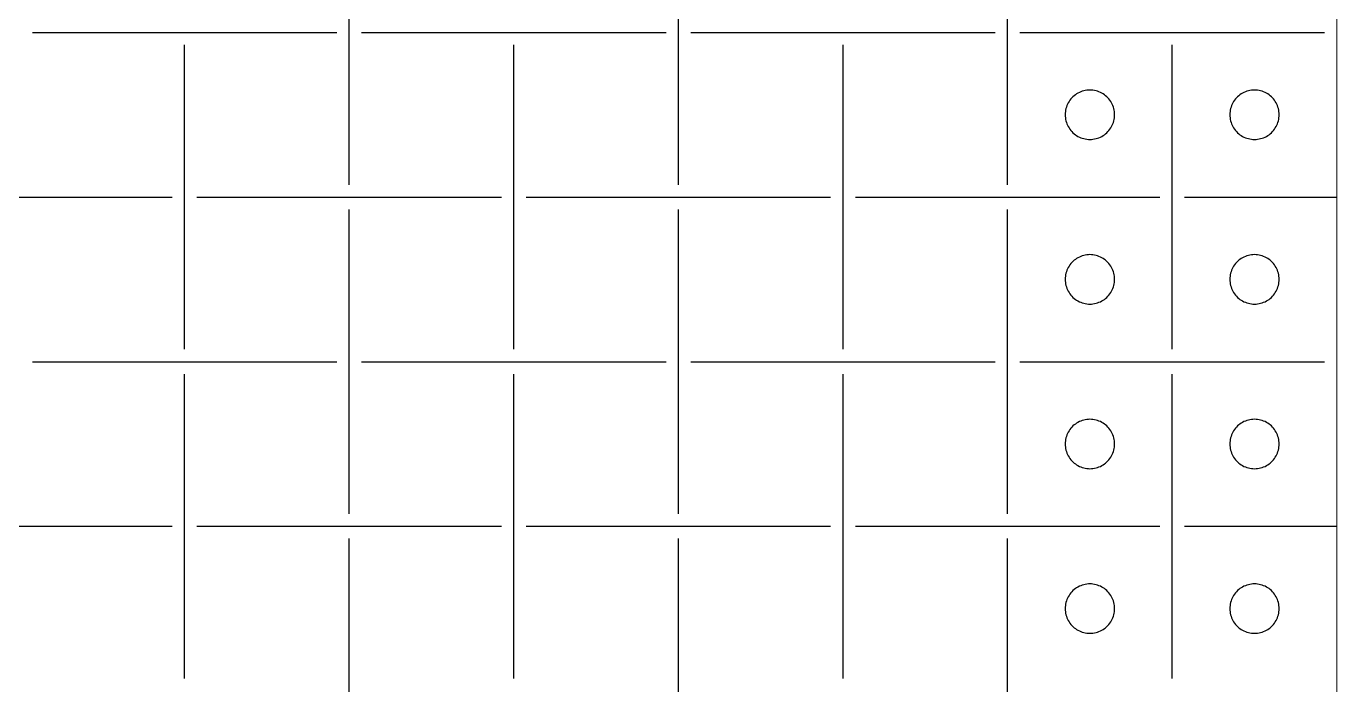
# Model space of a CAD drawing. Header units: metres. Extents: x 0 to 300, y -20 to 320.
# Drawn here: x 220.4 to 300, y 60.4 to 100.4 of the extents above; entities that cross this region are included whole.
import ezdxf

# ---------------------------------------------------------------- set-up
doc = ezdxf.new("R2010")
doc.units = ezdxf.units.M

msp = doc.modelspace()

# ---------------------------------------------------------------- linework, layer by layer
at = {"lineweight": 0}
msp.add_line((300, -20), (300, 320), dxfattribs=at)
for p, q in [((240, 90.75), (240, 109.25)), ((260, 90.75), (260, 109.25)), ((280, 90.75), (280, 109.25)), ((220.75, 100), (239.25, 100)), ((240.75, 100), (259.25, 100)), ((260.75, 100), (279.25, 100)), ((280.75, 100), (299.25, 100)), ((230, 80.75), (230, 99.25)), ((250, 80.75), (250, 99.25)), ((270, 80.75), (270, 99.25)), ((290, 80.75), (290, 99.25)), ((284.361, 96.357), (284.277, 96.314)), ((284.448, 96.395), (284.361, 96.357)), ((284.536, 96.427), (284.448, 96.395)), ((284.627, 96.453), (284.536, 96.427)), ((284.719, 96.473), (284.627, 96.453)), ((284.812, 96.488), (284.719, 96.473)), ((284.906, 96.497), (284.812, 96.488)), ((285, 96.5), (284.906, 96.497)), ((285.094, 96.497), (285, 96.5)), ((285.188, 96.488), (285.094, 96.497)), ((285.281, 96.473), (285.188, 96.488)), ((285.373, 96.453), (285.281, 96.473)), ((285.464, 96.427), (285.373, 96.453)), ((285.552, 96.395), (285.464, 96.427)), ((285.639, 96.357), (285.552, 96.395)), ((285.723, 96.314), (285.639, 96.357)), ((294.361, 96.357), (294.277, 96.314)), ((294.448, 96.395), (294.361, 96.357)), ((294.536, 96.427), (294.448, 96.395)), ((294.627, 96.453), (294.536, 96.427)), ((294.719, 96.473), (294.627, 96.453)), ((294.812, 96.488), (294.719, 96.473)), ((294.906, 96.497), (294.812, 96.488)), ((295, 96.5), (294.906, 96.497)), ((295.094, 96.497), (295, 96.5)), ((295.188, 96.488), (295.094, 96.497)), ((295.281, 96.473), (295.188, 96.488)), ((295.373, 96.453), (295.281, 96.473)), ((295.464, 96.427), (295.373, 96.453)), ((295.552, 96.395), (295.464, 96.427)), ((295.639, 96.357), (295.552, 96.395)), ((295.723, 96.314), (295.639, 96.357)), ((283.605, 95.552), (283.573, 95.464)), ((283.643, 95.639), (283.605, 95.552)), ((283.686, 95.723), (283.643, 95.639)), ((283.734, 95.804), (283.686, 95.723)), ((283.786, 95.882), (283.734, 95.804)), ((283.844, 95.956), (283.786, 95.882)), ((283.907, 96.027), (283.844, 95.956)), ((283.973, 96.093), (283.907, 96.027)), ((284.044, 96.156), (283.973, 96.093)), ((284.118, 96.214), (284.044, 96.156)), ((284.196, 96.266), (284.118, 96.214)), ((284.277, 96.314), (284.196, 96.266)), ((285.804, 96.266), (285.723, 96.314)), ((285.882, 96.214), (285.804, 96.266)), ((285.956, 96.156), (285.882, 96.214)), ((286.027, 96.093), (285.956, 96.156)), ((286.093, 96.027), (286.027, 96.093)), ((286.156, 95.956), (286.093, 96.027)), ((286.214, 95.882), (286.156, 95.956)), ((286.266, 95.804), (286.214, 95.882)), ((286.314, 95.723), (286.266, 95.804)), ((286.357, 95.639), (286.314, 95.723)), ((286.395, 95.552), (286.357, 95.639)), ((286.427, 95.464), (286.395, 95.552)), ((293.605, 95.552), (293.573, 95.464)), ((293.643, 95.639), (293.605, 95.552)), ((293.686, 95.723), (293.643, 95.639)), ((293.734, 95.804), (293.686, 95.723)), ((293.786, 95.882), (293.734, 95.804)), ((293.844, 95.956), (293.786, 95.882)), ((293.907, 96.027), (293.844, 95.956)), ((293.973, 96.093), (293.907, 96.027)), ((294.044, 96.156), (293.973, 96.093)), ((294.118, 96.214), (294.044, 96.156)), ((294.196, 96.266), (294.118, 96.214)), ((294.277, 96.314), (294.196, 96.266)), ((295.804, 96.266), (295.723, 96.314)), ((295.882, 96.214), (295.804, 96.266)), ((295.956, 96.156), (295.882, 96.214)), ((296.027, 96.093), (295.956, 96.156)), ((296.093, 96.027), (296.027, 96.093)), ((296.156, 95.956), (296.093, 96.027)), ((296.214, 95.882), (296.156, 95.956)), ((296.266, 95.804), (296.214, 95.882)), ((296.314, 95.723), (296.266, 95.804)), ((296.357, 95.639), (296.314, 95.723)), ((296.395, 95.552), (296.357, 95.639)), ((296.427, 95.464), (296.395, 95.552)), ((283.503, 95.094), (283.5, 95)), ((283.5, 95), (283.503, 94.906)), ((283.512, 95.188), (283.503, 95.094)), ((283.503, 94.906), (283.512, 94.812)), ((283.527, 95.281), (283.512, 95.188)), ((283.512, 94.812), (283.527, 94.719)), ((283.547, 95.373), (283.527, 95.281)), ((283.573, 95.464), (283.547, 95.373)), ((286.453, 95.373), (286.427, 95.464)), ((286.473, 95.281), (286.453, 95.373)), ((286.488, 95.188), (286.473, 95.281)), ((286.473, 94.719), (286.488, 94.812)), ((286.497, 95.094), (286.488, 95.188)), ((286.488, 94.812), (286.497, 94.906)), ((286.5, 95), (286.497, 95.094)), ((286.497, 94.906), (286.5, 95)), ((293.503, 95.094), (293.5, 95)), ((293.5, 95), (293.503, 94.906)), ((293.512, 95.188), (293.503, 95.094)), ((293.503, 94.906), (293.512, 94.812)), ((293.527, 95.281), (293.512, 95.188)), ((293.512, 94.812), (293.527, 94.719)), ((293.547, 95.373), (293.527, 95.281)), ((293.573, 95.464), (293.547, 95.373)), ((296.453, 95.373), (296.427, 95.464)), ((296.473, 95.281), (296.453, 95.373)), ((296.488, 95.188), (296.473, 95.281)), ((296.473, 94.719), (296.488, 94.812)), ((296.497, 95.094), (296.488, 95.188)), ((296.488, 94.812), (296.497, 94.906)), ((296.5, 95), (296.497, 95.094)), ((296.497, 94.906), (296.5, 95)), ((283.527, 94.719), (283.547, 94.627)), ((283.547, 94.627), (283.573, 94.536)), ((283.573, 94.536), (283.605, 94.448)), ((283.605, 94.448), (283.643, 94.361)), ((283.643, 94.361), (283.686, 94.277)), ((283.686, 94.277), (283.734, 94.196)), ((283.734, 94.196), (283.786, 94.118)), ((283.786, 94.118), (283.844, 94.044)), ((283.844, 94.044), (283.907, 93.973)), ((283.907, 93.973), (283.973, 93.907)), ((286.027, 93.907), (286.093, 93.973)), ((286.093, 93.973), (286.156, 94.044)), ((286.156, 94.044), (286.214, 94.118)), ((286.214, 94.118), (286.266, 94.196)), ((286.266, 94.196), (286.314, 94.277)), ((286.314, 94.277), (286.357, 94.361)), ((286.357, 94.361), (286.395, 94.448)), ((286.395, 94.448), (286.427, 94.536)), ((286.427, 94.536), (286.453, 94.627)), ((286.453, 94.627), (286.473, 94.719)), ((293.527, 94.719), (293.547, 94.627)), ((293.547, 94.627), (293.573, 94.536)), ((293.573, 94.536), (293.605, 94.448)), ((293.605, 94.448), (293.643, 94.361)), ((293.643, 94.361), (293.686, 94.277)), ((293.686, 94.277), (293.734, 94.196)), ((293.734, 94.196), (293.786, 94.118)), ((293.786, 94.118), (293.844, 94.044)), ((293.844, 94.044), (293.907, 93.973)), ((293.907, 93.973), (293.973, 93.907)), ((296.027, 93.907), (296.093, 93.973)), ((296.093, 93.973), (296.156, 94.044)), ((296.156, 94.044), (296.214, 94.118)), ((296.214, 94.118), (296.266, 94.196)), ((296.266, 94.196), (296.314, 94.277)), ((296.314, 94.277), (296.357, 94.361)), ((296.357, 94.361), (296.395, 94.448)), ((296.395, 94.448), (296.427, 94.536)), ((296.427, 94.536), (296.453, 94.627)), ((296.453, 94.627), (296.473, 94.719)), ((283.973, 93.907), (284.044, 93.844)), ((284.044, 93.844), (284.118, 93.786)), ((284.118, 93.786), (284.196, 93.734)), ((284.196, 93.734), (284.277, 93.686)), ((284.277, 93.686), (284.361, 93.643)), ((284.361, 93.643), (284.448, 93.605)), ((284.448, 93.605), (284.536, 93.573)), ((284.536, 93.573), (284.627, 93.547)), ((284.627, 93.547), (284.719, 93.527)), ((284.719, 93.527), (284.812, 93.512)), ((284.812, 93.512), (284.906, 93.503)), ((284.906, 93.503), (285, 93.5)), ((285, 93.5), (285.094, 93.503)), ((285.094, 93.503), (285.188, 93.512)), ((285.188, 93.512), (285.281, 93.527)), ((285.281, 93.527), (285.373, 93.547)), ((285.373, 93.547), (285.464, 93.573)), ((285.464, 93.573), (285.552, 93.605)), ((285.552, 93.605), (285.639, 93.643)), ((285.639, 93.643), (285.723, 93.686)), ((285.723, 93.686), (285.804, 93.734)), ((285.804, 93.734), (285.882, 93.786)), ((285.882, 93.786), (285.956, 93.844)), ((285.956, 93.844), (286.027, 93.907)), ((293.973, 93.907), (294.044, 93.844)), ((294.044, 93.844), (294.118, 93.786)), ((294.118, 93.786), (294.196, 93.734)), ((294.196, 93.734), (294.277, 93.686)), ((294.277, 93.686), (294.361, 93.643)), ((294.361, 93.643), (294.448, 93.605)), ((294.448, 93.605), (294.536, 93.573)), ((294.536, 93.573), (294.627, 93.547)), ((294.627, 93.547), (294.719, 93.527)), ((294.719, 93.527), (294.812, 93.512)), ((294.812, 93.512), (294.906, 93.503)), ((294.906, 93.503), (295, 93.5)), ((295, 93.5), (295.094, 93.503)), ((295.094, 93.503), (295.188, 93.512)), ((295.188, 93.512), (295.281, 93.527)), ((295.281, 93.527), (295.373, 93.547)), ((295.373, 93.547), (295.464, 93.573)), ((295.464, 93.573), (295.552, 93.605)), ((295.552, 93.605), (295.639, 93.643)), ((295.639, 93.643), (295.723, 93.686)), ((295.723, 93.686), (295.804, 93.734)), ((295.804, 93.734), (295.882, 93.786)), ((295.882, 93.786), (295.956, 93.844)), ((295.956, 93.844), (296.027, 93.907)), ((210.75, 90), (229.25, 90)), ((230.75, 90), (249.25, 90)), ((250.75, 90), (269.25, 90)), ((270.75, 90), (289.25, 90)), ((290.75, 90), (300, 90)), ((240, 70.75), (240, 89.25)), ((260, 70.75), (260, 89.25)), ((280, 70.75), (280, 89.25)), ((283.907, 86.027), (283.844, 85.956)), ((283.973, 86.093), (283.907, 86.027)), ((284.044, 86.156), (283.973, 86.093)), ((284.118, 86.214), (284.044, 86.156)), ((284.196, 86.266), (284.118, 86.214)), ((284.277, 86.314), (284.196, 86.266)), ((284.361, 86.357), (284.277, 86.314)), ((284.448, 86.395), (284.361, 86.357)), ((284.536, 86.427), (284.448, 86.395)), ((284.627, 86.453), (284.536, 86.427)), ((284.719, 86.473), (284.627, 86.453)), ((284.812, 86.488), (284.719, 86.473)), ((284.906, 86.497), (284.812, 86.488)), ((285, 86.5), (284.906, 86.497)), ((285.094, 86.497), (285, 86.5)), ((285.188, 86.488), (285.094, 86.497)), ((285.281, 86.473), (285.188, 86.488)), ((285.373, 86.453), (285.281, 86.473)), ((285.464, 86.427), (285.373, 86.453)), ((285.552, 86.395), (285.464, 86.427)), ((285.639, 86.357), (285.552, 86.395)), ((285.723, 86.314), (285.639, 86.357)), ((285.804, 86.266), (285.723, 86.314)), ((285.882, 86.214), (285.804, 86.266)), ((285.956, 86.156), (285.882, 86.214)), ((286.027, 86.093), (285.956, 86.156)), ((286.093, 86.027), (286.027, 86.093)), ((286.156, 85.956), (286.093, 86.027)), ((293.907, 86.027), (293.844, 85.956)), ((293.973, 86.093), (293.907, 86.027)), ((294.044, 86.156), (293.973, 86.093)), ((294.118, 86.214), (294.044, 86.156)), ((294.196, 86.266), (294.118, 86.214)), ((294.277, 86.314), (294.196, 86.266)), ((294.361, 86.357), (294.277, 86.314)), ((294.448, 86.395), (294.361, 86.357)), ((294.536, 86.427), (294.448, 86.395)), ((294.627, 86.453), (294.536, 86.427)), ((294.719, 86.473), (294.627, 86.453)), ((294.812, 86.488), (294.719, 86.473)), ((294.906, 86.497), (294.812, 86.488)), ((295, 86.5), (294.906, 86.497)), ((295.094, 86.497), (295, 86.5)), ((295.188, 86.488), (295.094, 86.497)), ((295.281, 86.473), (295.188, 86.488)), ((295.373, 86.453), (295.281, 86.473)), ((295.464, 86.427), (295.373, 86.453)), ((295.552, 86.395), (295.464, 86.427)), ((295.639, 86.357), (295.552, 86.395)), ((295.723, 86.314), (295.639, 86.357)), ((295.804, 86.266), (295.723, 86.314)), ((295.882, 86.214), (295.804, 86.266)), ((295.956, 86.156), (295.882, 86.214)), ((296.027, 86.093), (295.956, 86.156)), ((296.093, 86.027), (296.027, 86.093)), ((296.156, 85.956), (296.093, 86.027)), ((283.527, 85.281), (283.512, 85.188)), ((283.547, 85.373), (283.527, 85.281)), ((283.573, 85.464), (283.547, 85.373)), ((283.605, 85.552), (283.573, 85.464)), ((283.643, 85.639), (283.605, 85.552)), ((283.686, 85.723), (283.643, 85.639)), ((283.734, 85.804), (283.686, 85.723)), ((283.786, 85.882), (283.734, 85.804)), ((283.844, 85.956), (283.786, 85.882)), ((286.214, 85.882), (286.156, 85.956)), ((286.266, 85.804), (286.214, 85.882)), ((286.314, 85.723), (286.266, 85.804)), ((286.357, 85.639), (286.314, 85.723)), ((286.395, 85.552), (286.357, 85.639)), ((286.427, 85.464), (286.395, 85.552)), ((286.453, 85.373), (286.427, 85.464)), ((286.473, 85.281), (286.453, 85.373)), ((286.488, 85.188), (286.473, 85.281)), ((293.527, 85.281), (293.512, 85.188)), ((293.547, 85.373), (293.527, 85.281)), ((293.573, 85.464), (293.547, 85.373)), ((293.605, 85.552), (293.573, 85.464)), ((293.643, 85.639), (293.605, 85.552)), ((293.686, 85.723), (293.643, 85.639)), ((293.734, 85.804), (293.686, 85.723)), ((293.786, 85.882), (293.734, 85.804)), ((293.844, 85.956), (293.786, 85.882)), ((296.214, 85.882), (296.156, 85.956)), ((296.266, 85.804), (296.214, 85.882)), ((296.314, 85.723), (296.266, 85.804)), ((296.357, 85.639), (296.314, 85.723)), ((296.395, 85.552), (296.357, 85.639)), ((296.427, 85.464), (296.395, 85.552)), ((296.453, 85.373), (296.427, 85.464)), ((296.473, 85.281), (296.453, 85.373)), ((296.488, 85.188), (296.473, 85.281)), ((283.503, 85.094), (283.5, 85)), ((283.5, 85), (283.503, 84.906)), ((283.512, 85.188), (283.503, 85.094)), ((283.503, 84.906), (283.512, 84.812)), ((283.512, 84.812), (283.527, 84.719)), ((283.527, 84.719), (283.547, 84.627)), ((283.547, 84.627), (283.573, 84.536)), ((283.573, 84.536), (283.605, 84.448)), ((283.605, 84.448), (283.643, 84.361)), ((286.357, 84.361), (286.395, 84.448)), ((286.395, 84.448), (286.427, 84.536)), ((286.427, 84.536), (286.453, 84.627)), ((286.453, 84.627), (286.473, 84.719)), ((286.473, 84.719), (286.488, 84.812)), ((286.497, 85.094), (286.488, 85.188)), ((286.488, 84.812), (286.497, 84.906)), ((286.5, 85), (286.497, 85.094)), ((286.497, 84.906), (286.5, 85)), ((293.503, 85.094), (293.5, 85)), ((293.5, 85), (293.503, 84.906)), ((293.512, 85.188), (293.503, 85.094)), ((293.503, 84.906), (293.512, 84.812)), ((293.512, 84.812), (293.527, 84.719)), ((293.527, 84.719), (293.547, 84.627)), ((293.547, 84.627), (293.573, 84.536)), ((293.573, 84.536), (293.605, 84.448)), ((293.605, 84.448), (293.643, 84.361)), ((296.357, 84.361), (296.395, 84.448)), ((296.395, 84.448), (296.427, 84.536)), ((296.427, 84.536), (296.453, 84.627)), ((296.453, 84.627), (296.473, 84.719)), ((296.473, 84.719), (296.488, 84.812)), ((296.497, 85.094), (296.488, 85.188)), ((296.488, 84.812), (296.497, 84.906)), ((296.5, 85), (296.497, 85.094)), ((296.497, 84.906), (296.5, 85)), ((283.643, 84.361), (283.686, 84.277)), ((283.686, 84.277), (283.734, 84.196)), ((283.734, 84.196), (283.786, 84.118)), ((283.786, 84.118), (283.844, 84.044)), ((283.844, 84.044), (283.907, 83.973)), ((283.907, 83.973), (283.973, 83.907)), ((283.973, 83.907), (284.044, 83.844)), ((284.044, 83.844), (284.118, 83.786)), ((284.118, 83.786), (284.196, 83.734)), ((284.196, 83.734), (284.277, 83.686)), ((284.277, 83.686), (284.361, 83.643)), ((284.361, 83.643), (284.448, 83.605)), ((285.552, 83.605), (285.639, 83.643)), ((285.639, 83.643), (285.723, 83.686)), ((285.723, 83.686), (285.804, 83.734)), ((285.804, 83.734), (285.882, 83.786)), ((285.882, 83.786), (285.956, 83.844)), ((285.956, 83.844), (286.027, 83.907)), ((286.027, 83.907), (286.093, 83.973)), ((286.093, 83.973), (286.156, 84.044)), ((286.156, 84.044), (286.214, 84.118)), ((286.214, 84.118), (286.266, 84.196)), ((286.266, 84.196), (286.314, 84.277)), ((286.314, 84.277), (286.357, 84.361)), ((293.643, 84.361), (293.686, 84.277)), ((293.686, 84.277), (293.734, 84.196)), ((293.734, 84.196), (293.786, 84.118)), ((293.786, 84.118), (293.844, 84.044)), ((293.844, 84.044), (293.907, 83.973)), ((293.907, 83.973), (293.973, 83.907)), ((293.973, 83.907), (294.044, 83.844)), ((294.044, 83.844), (294.118, 83.786)), ((294.118, 83.786), (294.196, 83.734)), ((294.196, 83.734), (294.277, 83.686)), ((294.277, 83.686), (294.361, 83.643)), ((294.361, 83.643), (294.448, 83.605)), ((295.552, 83.605), (295.639, 83.643)), ((295.639, 83.643), (295.723, 83.686)), ((295.723, 83.686), (295.804, 83.734)), ((295.804, 83.734), (295.882, 83.786)), ((295.882, 83.786), (295.956, 83.844)), ((295.956, 83.844), (296.027, 83.907)), ((296.027, 83.907), (296.093, 83.973)), ((296.093, 83.973), (296.156, 84.044)), ((296.156, 84.044), (296.214, 84.118)), ((296.214, 84.118), (296.266, 84.196)), ((296.266, 84.196), (296.314, 84.277)), ((296.314, 84.277), (296.357, 84.361)), ((284.448, 83.605), (284.536, 83.573)), ((284.536, 83.573), (284.627, 83.547)), ((284.627, 83.547), (284.719, 83.527)), ((284.719, 83.527), (284.812, 83.512)), ((284.812, 83.512), (284.906, 83.503)), ((284.906, 83.503), (285, 83.5)), ((285, 83.5), (285.094, 83.503)), ((285.094, 83.503), (285.188, 83.512)), ((285.188, 83.512), (285.281, 83.527)), ((285.281, 83.527), (285.373, 83.547)), ((285.373, 83.547), (285.464, 83.573)), ((285.464, 83.573), (285.552, 83.605)), ((294.448, 83.605), (294.536, 83.573)), ((294.536, 83.573), (294.627, 83.547)), ((294.627, 83.547), (294.719, 83.527)), ((294.719, 83.527), (294.812, 83.512)), ((294.812, 83.512), (294.906, 83.503)), ((294.906, 83.503), (295, 83.5)), ((295, 83.5), (295.094, 83.503)), ((295.094, 83.503), (295.188, 83.512)), ((295.188, 83.512), (295.281, 83.527)), ((295.281, 83.527), (295.373, 83.547)), ((295.373, 83.547), (295.464, 83.573)), ((295.464, 83.573), (295.552, 83.605)), ((220.75, 80), (239.25, 80)), ((240.75, 80), (259.25, 80)), ((260.75, 80), (279.25, 80)), ((280.75, 80), (299.25, 80)), ((230, 60.75), (230, 79.25)), ((250, 60.75), (250, 79.25)), ((270, 60.75), (270, 79.25)), ((290, 60.75), (290, 79.25)), ((284.627, 76.453), (284.536, 76.427)), ((284.719, 76.473), (284.627, 76.453)), ((284.812, 76.488), (284.719, 76.473)), ((284.906, 76.497), (284.812, 76.488)), ((285, 76.5), (284.906, 76.497)), ((285.094, 76.497), (285, 76.5)), ((285.188, 76.488), (285.094, 76.497)), ((285.281, 76.473), (285.188, 76.488)), ((285.373, 76.453), (285.281, 76.473)), ((285.464, 76.427), (285.373, 76.453)), ((294.627, 76.453), (294.536, 76.427)), ((294.719, 76.473), (294.627, 76.453)), ((294.812, 76.488), (294.719, 76.473)), ((294.906, 76.497), (294.812, 76.488)), ((295, 76.5), (294.906, 76.497)), ((295.094, 76.497), (295, 76.5)), ((295.188, 76.488), (295.094, 76.497)), ((295.281, 76.473), (295.188, 76.488)), ((295.373, 76.453), (295.281, 76.473)), ((295.464, 76.427), (295.373, 76.453)), ((283.686, 75.723), (283.643, 75.639)), ((283.734, 75.804), (283.686, 75.723)), ((283.786, 75.882), (283.734, 75.804)), ((283.844, 75.956), (283.786, 75.882)), ((283.907, 76.027), (283.844, 75.956)), ((283.973, 76.093), (283.907, 76.027)), ((284.044, 76.156), (283.973, 76.093)), ((284.118, 76.214), (284.044, 76.156)), ((284.196, 76.266), (284.118, 76.214)), ((284.277, 76.314), (284.196, 76.266)), ((284.361, 76.357), (284.277, 76.314)), ((284.448, 76.395), (284.361, 76.357)), ((284.536, 76.427), (284.448, 76.395)), ((285.552, 76.395), (285.464, 76.427)), ((285.639, 76.357), (285.552, 76.395)), ((285.723, 76.314), (285.639, 76.357)), ((285.804, 76.266), (285.723, 76.314)), ((285.882, 76.214), (285.804, 76.266)), ((285.956, 76.156), (285.882, 76.214)), ((286.027, 76.093), (285.956, 76.156)), ((286.093, 76.027), (286.027, 76.093)), ((286.156, 75.956), (286.093, 76.027)), ((286.214, 75.882), (286.156, 75.956)), ((286.266, 75.804), (286.214, 75.882)), ((286.314, 75.723), (286.266, 75.804)), ((286.357, 75.639), (286.314, 75.723)), ((293.686, 75.723), (293.643, 75.639)), ((293.734, 75.804), (293.686, 75.723)), ((293.786, 75.882), (293.734, 75.804)), ((293.844, 75.956), (293.786, 75.882)), ((293.907, 76.027), (293.844, 75.956)), ((293.973, 76.093), (293.907, 76.027)), ((294.044, 76.156), (293.973, 76.093)), ((294.118, 76.214), (294.044, 76.156)), ((294.196, 76.266), (294.118, 76.214)), ((294.277, 76.314), (294.196, 76.266)), ((294.361, 76.357), (294.277, 76.314)), ((294.448, 76.395), (294.361, 76.357)), ((294.536, 76.427), (294.448, 76.395)), ((295.552, 76.395), (295.464, 76.427)), ((295.639, 76.357), (295.552, 76.395)), ((295.723, 76.314), (295.639, 76.357)), ((295.804, 76.266), (295.723, 76.314)), ((295.882, 76.214), (295.804, 76.266)), ((295.956, 76.156), (295.882, 76.214)), ((296.027, 76.093), (295.956, 76.156)), ((296.093, 76.027), (296.027, 76.093)), ((296.156, 75.956), (296.093, 76.027)), ((296.214, 75.882), (296.156, 75.956)), ((296.266, 75.804), (296.214, 75.882)), ((296.314, 75.723), (296.266, 75.804)), ((296.357, 75.639), (296.314, 75.723)), ((283.503, 75.094), (283.5, 75)), ((283.5, 75), (283.503, 74.906)), ((283.512, 75.188), (283.503, 75.094)), ((283.503, 74.906), (283.512, 74.812)), ((283.527, 75.281), (283.512, 75.188)), ((283.547, 75.373), (283.527, 75.281)), ((283.573, 75.464), (283.547, 75.373)), ((283.605, 75.552), (283.573, 75.464)), ((283.643, 75.639), (283.605, 75.552)), ((286.395, 75.552), (286.357, 75.639)), ((286.427, 75.464), (286.395, 75.552)), ((286.453, 75.373), (286.427, 75.464)), ((286.473, 75.281), (286.453, 75.373)), ((286.488, 75.188), (286.473, 75.281)), ((286.497, 75.094), (286.488, 75.188)), ((286.488, 74.812), (286.497, 74.906)), ((286.5, 75), (286.497, 75.094)), ((286.497, 74.906), (286.5, 75)), ((293.503, 75.094), (293.5, 75)), ((293.5, 75), (293.503, 74.906)), ((293.512, 75.188), (293.503, 75.094)), ((293.503, 74.906), (293.512, 74.812)), ((293.527, 75.281), (293.512, 75.188)), ((293.547, 75.373), (293.527, 75.281)), ((293.573, 75.464), (293.547, 75.373)), ((293.605, 75.552), (293.573, 75.464)), ((293.643, 75.639), (293.605, 75.552)), ((296.395, 75.552), (296.357, 75.639)), ((296.427, 75.464), (296.395, 75.552)), ((296.453, 75.373), (296.427, 75.464)), ((296.473, 75.281), (296.453, 75.373)), ((296.488, 75.188), (296.473, 75.281)), ((296.497, 75.094), (296.488, 75.188)), ((296.488, 74.812), (296.497, 74.906)), ((296.5, 75), (296.497, 75.094)), ((296.497, 74.906), (296.5, 75)), ((283.512, 74.812), (283.527, 74.719)), ((283.527, 74.719), (283.547, 74.627)), ((283.547, 74.627), (283.573, 74.536)), ((283.573, 74.536), (283.605, 74.448)), ((283.605, 74.448), (283.643, 74.361)), ((283.643, 74.361), (283.686, 74.277)), ((283.686, 74.277), (283.734, 74.196)), ((283.734, 74.196), (283.786, 74.118)), ((283.786, 74.118), (283.844, 74.044)), ((286.156, 74.044), (286.214, 74.118)), ((286.214, 74.118), (286.266, 74.196)), ((286.266, 74.196), (286.314, 74.277)), ((286.314, 74.277), (286.357, 74.361)), ((286.357, 74.361), (286.395, 74.448)), ((286.395, 74.448), (286.427, 74.536)), ((286.427, 74.536), (286.453, 74.627)), ((286.453, 74.627), (286.473, 74.719)), ((286.473, 74.719), (286.488, 74.812)), ((293.512, 74.812), (293.527, 74.719)), ((293.527, 74.719), (293.547, 74.627)), ((293.547, 74.627), (293.573, 74.536)), ((293.573, 74.536), (293.605, 74.448)), ((293.605, 74.448), (293.643, 74.361)), ((293.643, 74.361), (293.686, 74.277)), ((293.686, 74.277), (293.734, 74.196)), ((293.734, 74.196), (293.786, 74.118)), ((293.786, 74.118), (293.844, 74.044)), ((296.156, 74.044), (296.214, 74.118)), ((296.214, 74.118), (296.266, 74.196)), ((296.266, 74.196), (296.314, 74.277)), ((296.314, 74.277), (296.357, 74.361)), ((296.357, 74.361), (296.395, 74.448)), ((296.395, 74.448), (296.427, 74.536)), ((296.427, 74.536), (296.453, 74.627)), ((296.453, 74.627), (296.473, 74.719)), ((296.473, 74.719), (296.488, 74.812)), ((283.844, 74.044), (283.907, 73.973)), ((283.907, 73.973), (283.973, 73.907)), ((283.973, 73.907), (284.044, 73.844)), ((284.044, 73.844), (284.118, 73.786)), ((284.118, 73.786), (284.196, 73.734)), ((284.196, 73.734), (284.277, 73.686)), ((284.277, 73.686), (284.361, 73.643)), ((284.361, 73.643), (284.448, 73.605)), ((284.448, 73.605), (284.536, 73.573)), ((284.536, 73.573), (284.627, 73.547)), ((284.627, 73.547), (284.719, 73.527)), ((284.719, 73.527), (284.812, 73.512)), ((284.812, 73.512), (284.906, 73.503)), ((284.906, 73.503), (285, 73.5)), ((285, 73.5), (285.094, 73.503)), ((285.094, 73.503), (285.188, 73.512)), ((285.188, 73.512), (285.281, 73.527)), ((285.281, 73.527), (285.373, 73.547)), ((285.373, 73.547), (285.464, 73.573)), ((285.464, 73.573), (285.552, 73.605)), ((285.552, 73.605), (285.639, 73.643)), ((285.639, 73.643), (285.723, 73.686)), ((285.723, 73.686), (285.804, 73.734)), ((285.804, 73.734), (285.882, 73.786)), ((285.882, 73.786), (285.956, 73.844)), ((285.956, 73.844), (286.027, 73.907)), ((286.027, 73.907), (286.093, 73.973)), ((286.093, 73.973), (286.156, 74.044)), ((293.844, 74.044), (293.907, 73.973)), ((293.907, 73.973), (293.973, 73.907)), ((293.973, 73.907), (294.044, 73.844)), ((294.044, 73.844), (294.118, 73.786)), ((294.118, 73.786), (294.196, 73.734)), ((294.196, 73.734), (294.277, 73.686)), ((294.277, 73.686), (294.361, 73.643)), ((294.361, 73.643), (294.448, 73.605)), ((294.448, 73.605), (294.536, 73.573)), ((294.536, 73.573), (294.627, 73.547)), ((294.627, 73.547), (294.719, 73.527)), ((294.719, 73.527), (294.812, 73.512)), ((294.812, 73.512), (294.906, 73.503)), ((294.906, 73.503), (295, 73.5)), ((295, 73.5), (295.094, 73.503)), ((295.094, 73.503), (295.188, 73.512)), ((295.188, 73.512), (295.281, 73.527)), ((295.281, 73.527), (295.373, 73.547)), ((295.373, 73.547), (295.464, 73.573)), ((295.464, 73.573), (295.552, 73.605)), ((295.552, 73.605), (295.639, 73.643)), ((295.639, 73.643), (295.723, 73.686)), ((295.723, 73.686), (295.804, 73.734)), ((295.804, 73.734), (295.882, 73.786)), ((295.882, 73.786), (295.956, 73.844)), ((295.956, 73.844), (296.027, 73.907)), ((296.027, 73.907), (296.093, 73.973)), ((296.093, 73.973), (296.156, 74.044)), ((210.75, 70), (229.25, 70)), ((230.75, 70), (249.25, 70)), ((250.75, 70), (269.25, 70)), ((270.75, 70), (289.25, 70)), ((290.75, 70), (300, 70)), ((240, 50.75), (240, 69.25)), ((260, 50.75), (260, 69.25)), ((280, 50.75), (280, 69.25)), ((283.973, 66.093), (283.907, 66.027)), ((284.044, 66.156), (283.973, 66.093)), ((284.118, 66.214), (284.044, 66.156)), ((284.196, 66.266), (284.118, 66.214)), ((284.277, 66.314), (284.196, 66.266)), ((284.361, 66.357), (284.277, 66.314)), ((284.448, 66.395), (284.361, 66.357)), ((284.536, 66.427), (284.448, 66.395)), ((284.627, 66.453), (284.536, 66.427)), ((284.719, 66.473), (284.627, 66.453)), ((284.812, 66.488), (284.719, 66.473)), ((284.906, 66.497), (284.812, 66.488)), ((285, 66.5), (284.906, 66.497)), ((285.094, 66.497), (285, 66.5)), ((285.188, 66.488), (285.094, 66.497)), ((285.281, 66.473), (285.188, 66.488)), ((285.373, 66.453), (285.281, 66.473)), ((285.464, 66.427), (285.373, 66.453)), ((285.552, 66.395), (285.464, 66.427)), ((285.639, 66.357), (285.552, 66.395)), ((285.723, 66.314), (285.639, 66.357)), ((285.804, 66.266), (285.723, 66.314)), ((285.882, 66.214), (285.804, 66.266)), ((285.956, 66.156), (285.882, 66.214)), ((286.027, 66.093), (285.956, 66.156)), ((286.093, 66.027), (286.027, 66.093)), ((293.973, 66.093), (293.907, 66.027)), ((294.044, 66.156), (293.973, 66.093)), ((294.118, 66.214), (294.044, 66.156)), ((294.196, 66.266), (294.118, 66.214)), ((294.277, 66.314), (294.196, 66.266)), ((294.361, 66.357), (294.277, 66.314)), ((294.448, 66.395), (294.361, 66.357)), ((294.536, 66.427), (294.448, 66.395)), ((294.627, 66.453), (294.536, 66.427)), ((294.719, 66.473), (294.627, 66.453)), ((294.812, 66.488), (294.719, 66.473)), ((294.906, 66.497), (294.812, 66.488)), ((295, 66.5), (294.906, 66.497)), ((295.094, 66.497), (295, 66.5)), ((295.188, 66.488), (295.094, 66.497)), ((295.281, 66.473), (295.188, 66.488)), ((295.373, 66.453), (295.281, 66.473)), ((295.464, 66.427), (295.373, 66.453)), ((295.552, 66.395), (295.464, 66.427)), ((295.639, 66.357), (295.552, 66.395)), ((295.723, 66.314), (295.639, 66.357)), ((295.804, 66.266), (295.723, 66.314)), ((295.882, 66.214), (295.804, 66.266)), ((295.956, 66.156), (295.882, 66.214)), ((296.027, 66.093), (295.956, 66.156)), ((296.093, 66.027), (296.027, 66.093)), ((283.547, 65.373), (283.527, 65.281)), ((283.573, 65.464), (283.547, 65.373)), ((283.605, 65.552), (283.573, 65.464)), ((283.643, 65.639), (283.605, 65.552)), ((283.686, 65.723), (283.643, 65.639)), ((283.734, 65.804), (283.686, 65.723)), ((283.786, 65.882), (283.734, 65.804)), ((283.844, 65.956), (283.786, 65.882)), ((283.907, 66.027), (283.844, 65.956)), ((286.156, 65.956), (286.093, 66.027)), ((286.214, 65.882), (286.156, 65.956)), ((286.266, 65.804), (286.214, 65.882)), ((286.314, 65.723), (286.266, 65.804)), ((286.357, 65.639), (286.314, 65.723)), ((286.395, 65.552), (286.357, 65.639)), ((286.427, 65.464), (286.395, 65.552)), ((286.453, 65.373), (286.427, 65.464)), ((286.473, 65.281), (286.453, 65.373)), ((293.547, 65.373), (293.527, 65.281)), ((293.573, 65.464), (293.547, 65.373)), ((293.605, 65.552), (293.573, 65.464)), ((293.643, 65.639), (293.605, 65.552)), ((293.686, 65.723), (293.643, 65.639)), ((293.734, 65.804), (293.686, 65.723)), ((293.786, 65.882), (293.734, 65.804)), ((293.844, 65.956), (293.786, 65.882)), ((293.907, 66.027), (293.844, 65.956)), ((296.156, 65.956), (296.093, 66.027)), ((296.214, 65.882), (296.156, 65.956)), ((296.266, 65.804), (296.214, 65.882)), ((296.314, 65.723), (296.266, 65.804)), ((296.357, 65.639), (296.314, 65.723)), ((296.395, 65.552), (296.357, 65.639)), ((296.427, 65.464), (296.395, 65.552)), ((296.453, 65.373), (296.427, 65.464)), ((296.473, 65.281), (296.453, 65.373)), ((283.503, 65.094), (283.5, 65)), ((283.5, 65), (283.503, 64.906)), ((283.512, 65.188), (283.503, 65.094)), ((283.503, 64.906), (283.512, 64.812)), ((283.527, 65.281), (283.512, 65.188)), ((283.512, 64.812), (283.527, 64.719)), ((283.527, 64.719), (283.547, 64.627)), ((283.547, 64.627), (283.573, 64.536)), ((283.573, 64.536), (283.605, 64.448)), ((286.395, 64.448), (286.427, 64.536)), ((286.427, 64.536), (286.453, 64.627)), ((286.453, 64.627), (286.473, 64.719)), ((286.488, 65.188), (286.473, 65.281)), ((286.473, 64.719), (286.488, 64.812)), ((286.497, 65.094), (286.488, 65.188)), ((286.488, 64.812), (286.497, 64.906)), ((286.5, 65), (286.497, 65.094)), ((286.497, 64.906), (286.5, 65)), ((293.503, 65.094), (293.5, 65)), ((293.5, 65), (293.503, 64.906)), ((293.512, 65.188), (293.503, 65.094)), ((293.503, 64.906), (293.512, 64.812)), ((293.527, 65.281), (293.512, 65.188)), ((293.512, 64.812), (293.527, 64.719)), ((293.527, 64.719), (293.547, 64.627)), ((293.547, 64.627), (293.573, 64.536)), ((293.573, 64.536), (293.605, 64.448)), ((296.395, 64.448), (296.427, 64.536)), ((296.427, 64.536), (296.453, 64.627)), ((296.453, 64.627), (296.473, 64.719)), ((296.488, 65.188), (296.473, 65.281)), ((296.473, 64.719), (296.488, 64.812)), ((296.497, 65.094), (296.488, 65.188)), ((296.488, 64.812), (296.497, 64.906)), ((296.5, 65), (296.497, 65.094)), ((296.497, 64.906), (296.5, 65)), ((283.605, 64.448), (283.643, 64.361)), ((283.643, 64.361), (283.686, 64.277)), ((283.686, 64.277), (283.734, 64.196)), ((283.734, 64.196), (283.786, 64.118)), ((283.786, 64.118), (283.844, 64.044)), ((283.844, 64.044), (283.907, 63.973)), ((283.907, 63.973), (283.973, 63.907)), ((283.973, 63.907), (284.044, 63.844)), ((284.044, 63.844), (284.118, 63.786)), ((284.118, 63.786), (284.196, 63.734)), ((284.196, 63.734), (284.277, 63.686)), ((285.723, 63.686), (285.804, 63.734)), ((285.804, 63.734), (285.882, 63.786)), ((285.882, 63.786), (285.956, 63.844)), ((285.956, 63.844), (286.027, 63.907)), ((286.027, 63.907), (286.093, 63.973)), ((286.093, 63.973), (286.156, 64.044)), ((286.156, 64.044), (286.214, 64.118)), ((286.214, 64.118), (286.266, 64.196)), ((286.266, 64.196), (286.314, 64.277)), ((286.314, 64.277), (286.357, 64.361)), ((286.357, 64.361), (286.395, 64.448)), ((293.605, 64.448), (293.643, 64.361)), ((293.643, 64.361), (293.686, 64.277)), ((293.686, 64.277), (293.734, 64.196)), ((293.734, 64.196), (293.786, 64.118)), ((293.786, 64.118), (293.844, 64.044)), ((293.844, 64.044), (293.907, 63.973)), ((293.907, 63.973), (293.973, 63.907)), ((293.973, 63.907), (294.044, 63.844)), ((294.044, 63.844), (294.118, 63.786)), ((294.118, 63.786), (294.196, 63.734)), ((294.196, 63.734), (294.277, 63.686)), ((295.723, 63.686), (295.804, 63.734)), ((295.804, 63.734), (295.882, 63.786)), ((295.882, 63.786), (295.956, 63.844)), ((295.956, 63.844), (296.027, 63.907)), ((296.027, 63.907), (296.093, 63.973)), ((296.093, 63.973), (296.156, 64.044)), ((296.156, 64.044), (296.214, 64.118)), ((296.214, 64.118), (296.266, 64.196)), ((296.266, 64.196), (296.314, 64.277)), ((296.314, 64.277), (296.357, 64.361)), ((296.357, 64.361), (296.395, 64.448)), ((284.277, 63.686), (284.361, 63.643)), ((284.361, 63.643), (284.448, 63.605)), ((284.448, 63.605), (284.536, 63.573)), ((284.536, 63.573), (284.627, 63.547)), ((284.627, 63.547), (284.719, 63.527)), ((284.719, 63.527), (284.812, 63.512)), ((284.812, 63.512), (284.906, 63.503)), ((284.906, 63.503), (285, 63.5)), ((285, 63.5), (285.094, 63.503)), ((285.094, 63.503), (285.188, 63.512)), ((285.188, 63.512), (285.281, 63.527)), ((285.281, 63.527), (285.373, 63.547)), ((285.373, 63.547), (285.464, 63.573)), ((285.464, 63.573), (285.552, 63.605)), ((285.552, 63.605), (285.639, 63.643)), ((285.639, 63.643), (285.723, 63.686)), ((294.277, 63.686), (294.361, 63.643)), ((294.361, 63.643), (294.448, 63.605)), ((294.448, 63.605), (294.536, 63.573)), ((294.536, 63.573), (294.627, 63.547)), ((294.627, 63.547), (294.719, 63.527)), ((294.719, 63.527), (294.812, 63.512)), ((294.812, 63.512), (294.906, 63.503)), ((294.906, 63.503), (295, 63.5)), ((295, 63.5), (295.094, 63.503)), ((295.094, 63.503), (295.188, 63.512)), ((295.188, 63.512), (295.281, 63.527)), ((295.281, 63.527), (295.373, 63.547)), ((295.373, 63.547), (295.464, 63.573)), ((295.464, 63.573), (295.552, 63.605)), ((295.552, 63.605), (295.639, 63.643)), ((295.639, 63.643), (295.723, 63.686))]:
    msp.add_line(p, q)

doc.saveas('drawing.dxf')
